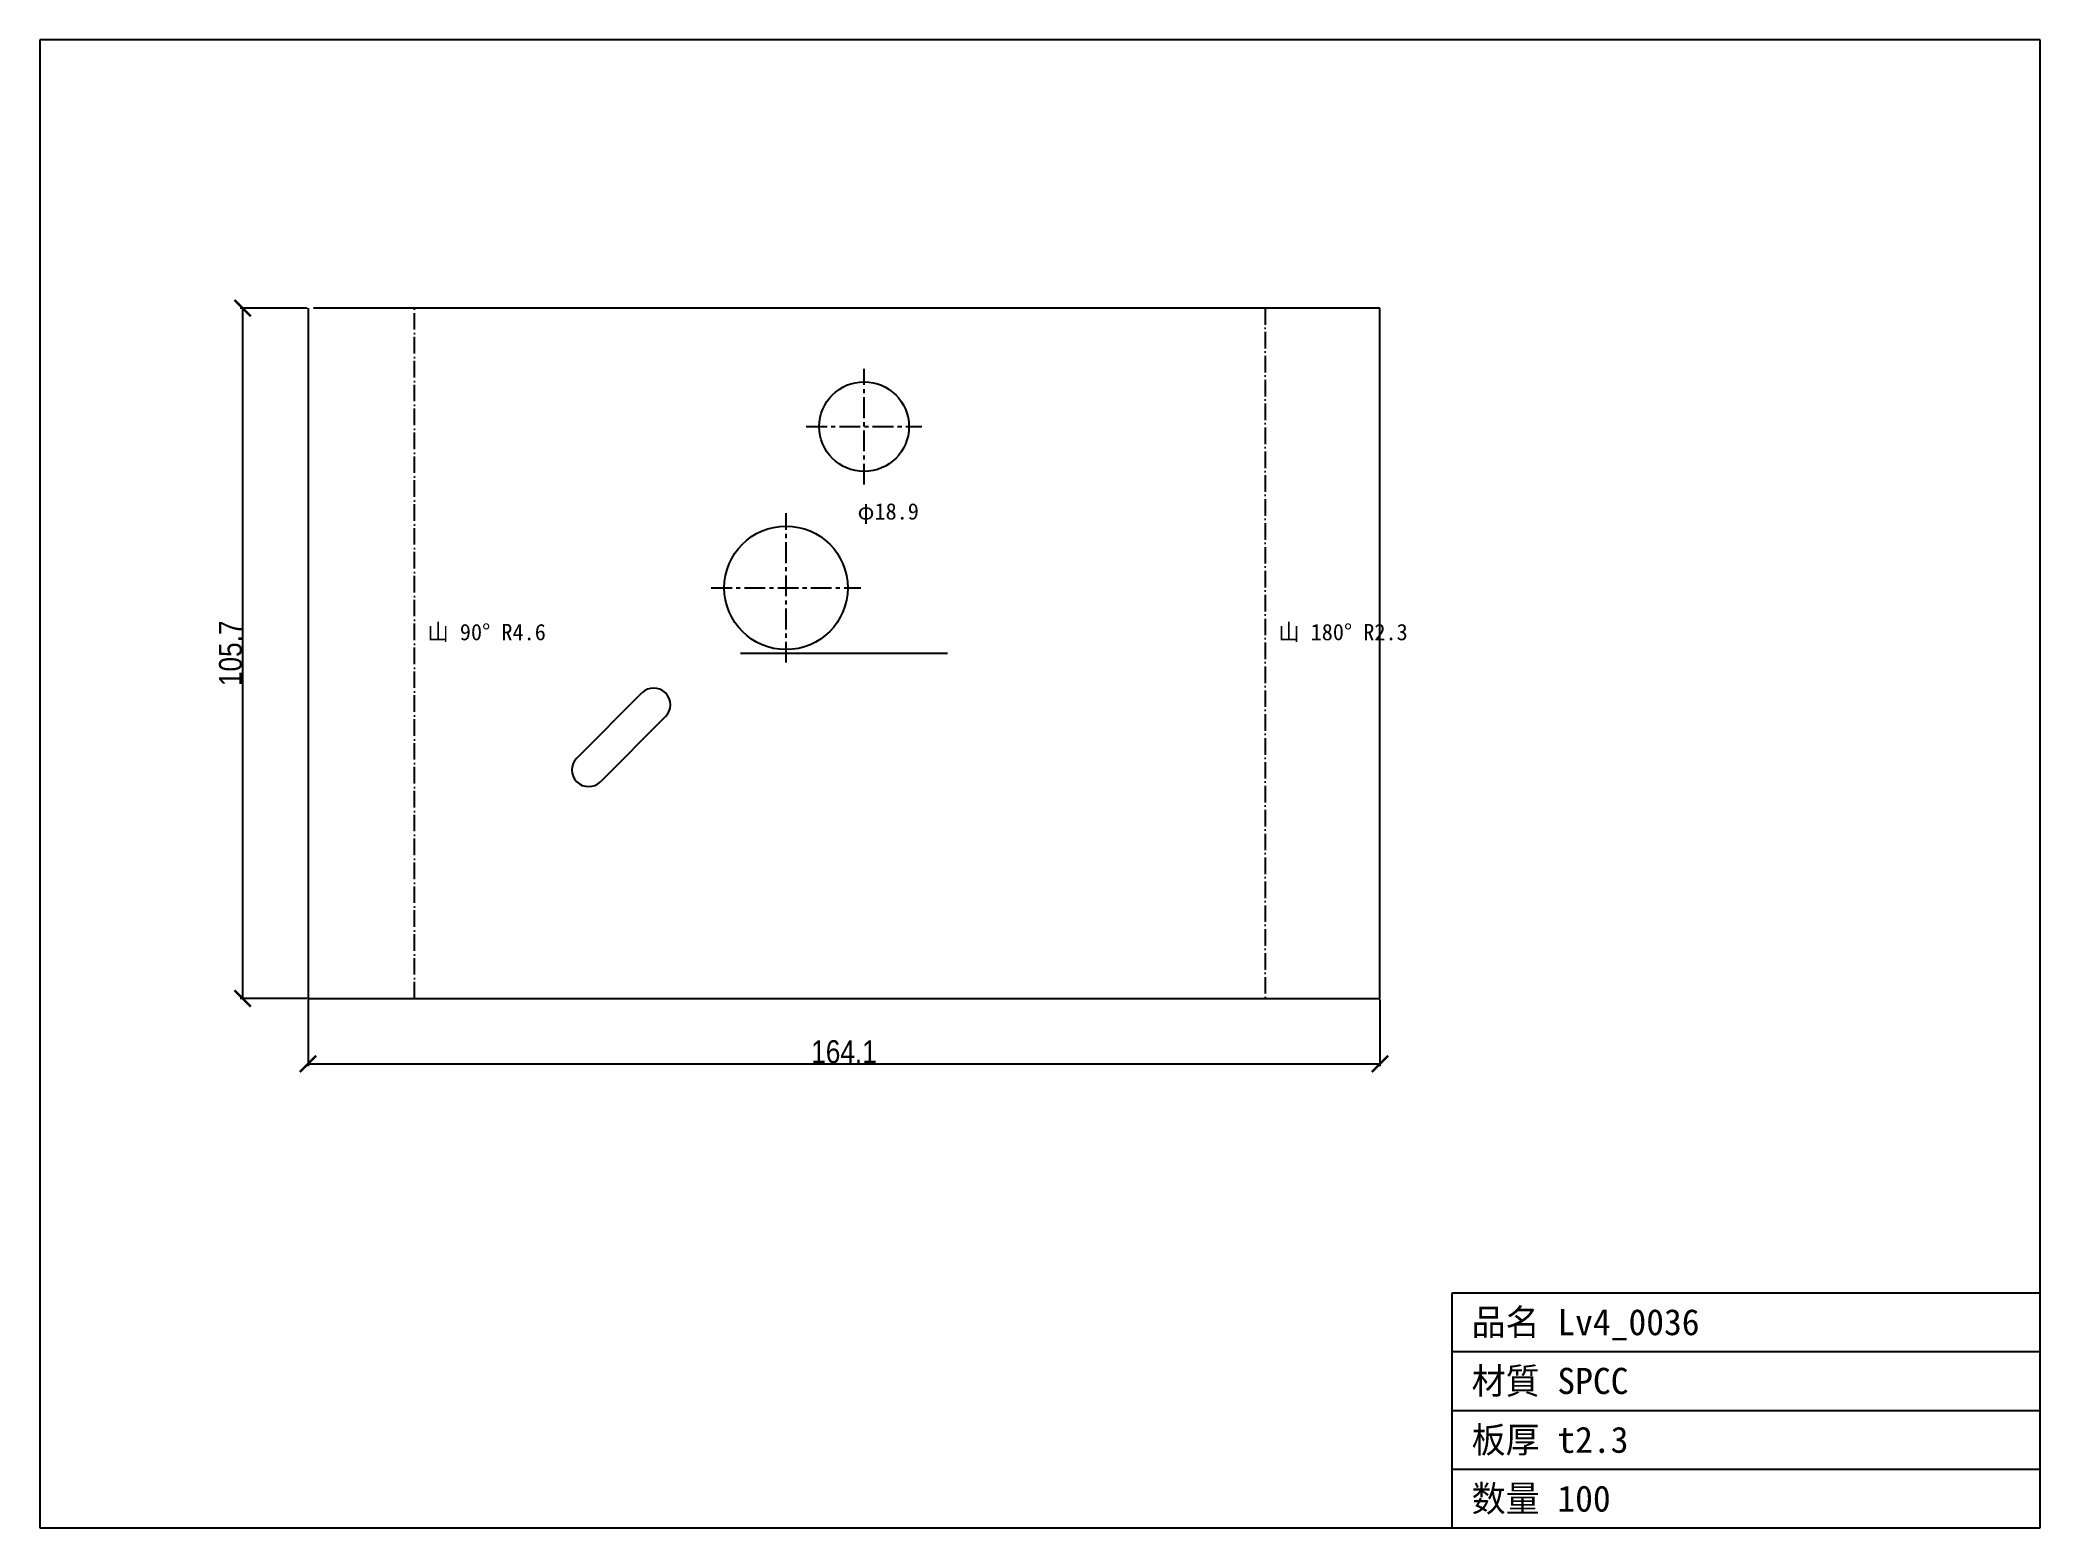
# Model space of a CAD drawing. Header units: millimetres. Extents: x -62 to 244, y -81 to 147.
import ezdxf

# ---------------------------------------------------------------- set-up
doc = ezdxf.new("R2010")
doc.units = ezdxf.units.MM
doc.linetypes.add('CENTER', pattern=[5.08, 3.175, -0.635, 0.635, -0.635])
doc.linetypes.add('DASHDOT', pattern=[3.556, 2.54, -0.508, 0, -0.508])
for name, color, linetype in [('ケガキ', 7, 'Continuous'), ('中心線', 7, 'Continuous'), ('図枠', 7, 'Continuous'), ('外形', 7, 'Continuous'), ('寸法', 7, 'Continuous'), ('文字', 7, 'Continuous'), ('曲げ線', 7, 'Continuous')]:
    doc.layers.add(name, color=color, linetype=linetype)
doc.styles.add('OpenSansCondensed-Light', font='OpenSansCondensed-Light.ttf')
doc.dimstyles.new('EZDXF', dxfattribs={"dimtxt": 0.25, "dimasz": 0.175, "dimexe": 0.375, "dimexo": 0.125, "dimgap": 0.1, "dimtad": 1, "dimlfac": 100, "dimzin": 12, "dimdsep": 46, "dimtxsty": 'OpenSansCondensed-Light', "dimblk": 'ARCHTICK', "dimcen": 2.5, "dimazin": 3, "dimtfac": 0.5, "dimtmove": 2, "dimatfit": 3})

# ---------------------------------------------------------------- blocks, each defined once
blk = doc.blocks.new('_ARCHTICK')
at = {"color": 0, "linetype": 'BYBLOCK', "const_width": 0.15}
blk.add_lwpolyline([(-0.5, -0.5), (0.5, 0.5)], dxfattribs=at)

msp = doc.modelspace()

# ---------------------------------------------------------------- linework, layer by layer
at = {"layer": 'ケガキ'}
msp.add_line((45.39, 52.83), (77.09, 52.83), dxfattribs=at)
at = {"layer": '中心線', "color": 1, "linetype": 'CENTER'}
for p, q in [((64.31, 78.67), (64.31, 96.38)), ((55.46, 87.52), (73.17, 87.52)), ((52.36, 51.41), (52.36, 74.3)), ((40.92, 62.85), (63.81, 62.85))]:
    msp.add_line(p, q, dxfattribs=at)
at = {"layer": '図枠'}
for p, q in [((244.31, 146.69), (-61.84, 146.69)), ((-61.84, 146.69), (-61.84, -81.02)), ((244.31, -81.02), (244.31, 146.69)), ((154.31, -81.02), (154.31, -45.02)), ((154.31, -45.02), (244.31, -45.02)), ((154.31, -54.02), (244.31, -54.02)), ((154.31, -63.02), (244.31, -63.02)), ((154.31, -72.02), (244.31, -72.02)), ((-61.84, -81.02), (244.31, -81.02))]:
    msp.add_line(p, q, dxfattribs=at)
at = {"layer": '外形'}
for p, q in [((-20.81, 105.66), (-20.81, 0)), ((143.28, 105.66), (-19.96, 105.66)), ((143.28, 0), (143.28, 105.66)), ((20.32, 36.8), (30.29, 46.77)), ((33.91, 43.14), (23.95, 33.18)), ((-20.81, 0), (143.28, 0))]:
    msp.add_line(p, q, dxfattribs=at)
for centre, radius in [((64.31, 87.52), 6.86), ((52.36, 62.85), 9.45)]:
    msp.add_circle(centre, radius, dxfattribs=at)
for centre, start, end in [((32.1, 44.95), -45, 135), ((22.14, 34.99), 135, -45)]:
    msp.add_arc(centre, 2.56, start, end, dxfattribs=at)
at = {"layer": '曲げ線', "color": 1, "linetype": 'DASHDOT'}
for p, q in [((-4.52, 0), (-4.52, 105.66)), ((125.71, 105.66), (125.71, 0))]:
    msp.add_line(p, q, dxfattribs=at)

# ---------------------------------------------------------------- texts
at = {"layer": '文字'}
for s, height, p in [('φ18.9', 2.5, (63.31, 73.3)), ('山 90° R4.6', 2.5, (-2.52, 54.83)), ('山 180° R2.3', 2.5, (127.71, 54.83)), ('品名 Lv4_0036', 4, (157.31, -51.52)), ('材質 SPCC', 4, (157.31, -60.52)), ('板厚 t2.3', 4, (157.31, -69.52)), ('数量 100', 4, (157.31, -78.52))]:
    msp.add_text(s, height=height, dxfattribs=at).set_placement(p)

# ---------------------------------------------------------------- dimensions: what is measured, and where the dimension line sits
at = {"layer": '寸法'}
msp.add_linear_dim(base=(-30.81, 0), p1=(-20.81, 0), p2=(-20.81, 105.66), angle=90, dimstyle='EZDXF', override={"dimtxt": 3.5, "dimasz": 2.5, "dimdec": 1, "dimlfac": 1}, dxfattribs=at).render()
msp.add_linear_dim(base=(-20.81, -10), p1=(-20.81, 0), p2=(143.28, 0), dimstyle='EZDXF', override={"dimtxt": 3.5, "dimasz": 2.5, "dimdec": 1, "dimlfac": 1}, dxfattribs=at).render()

doc.saveas('drawing.dxf')
